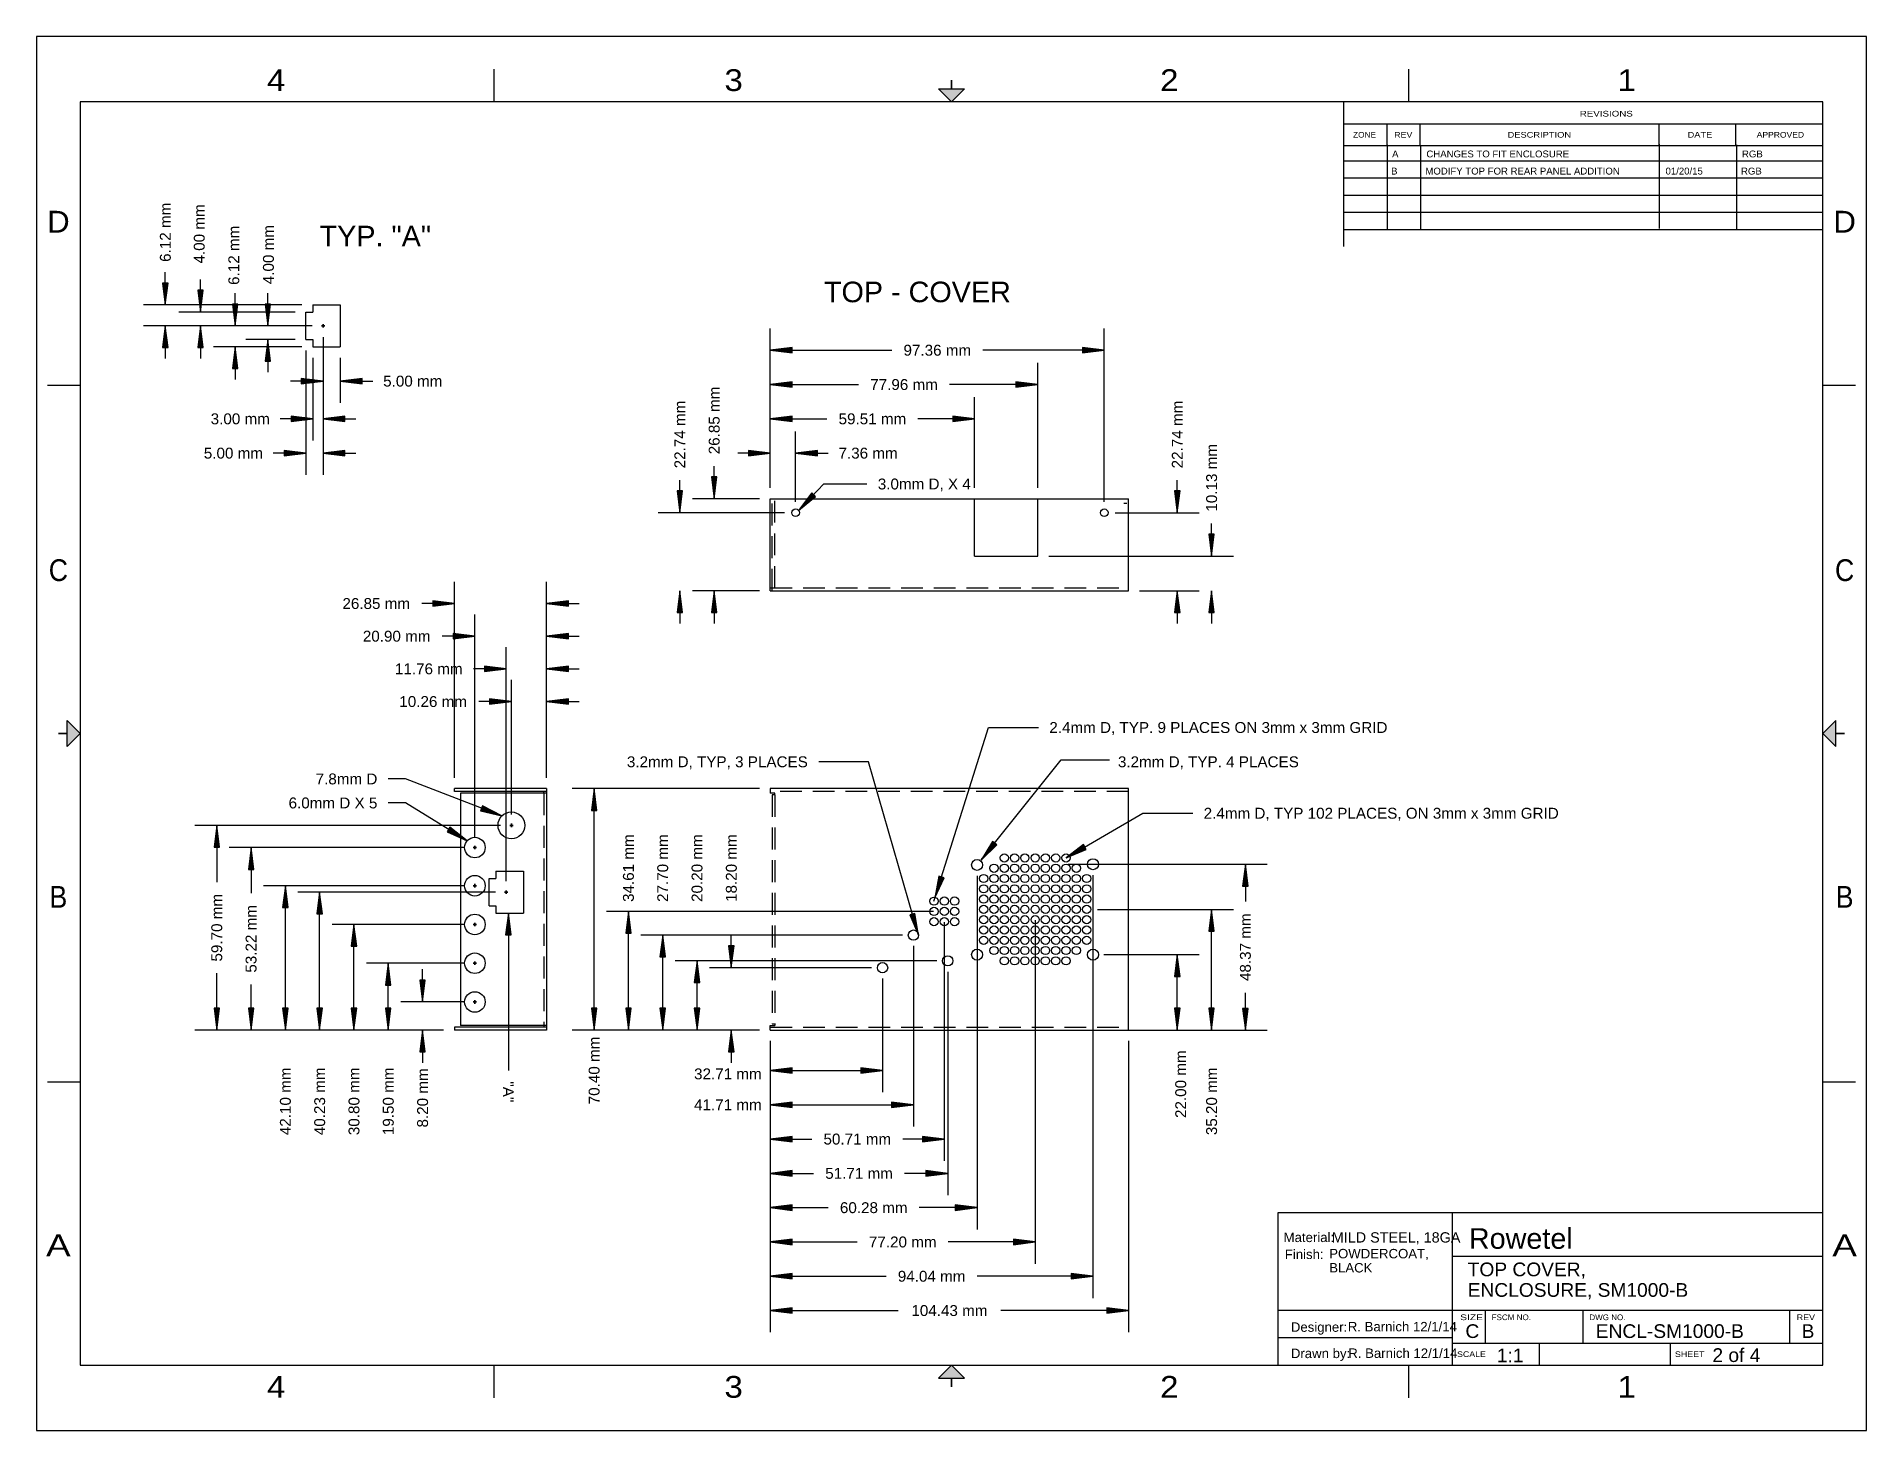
# Model space of a CAD drawing. Extents: x -18 to 516, y -20 to 386.
import ezdxf
from ezdxf.enums import TextEntityAlignment as Align

# ---------------------------------------------------------------- set-up
doc = ezdxf.new("R2010")
doc.units = 0
doc.linetypes.add('HIDDEN', pattern=[9.525, 6.35, -3.175])
doc.layers.add('ENCL-TOP', color=94, linetype='Continuous')
doc.layers.add('ENCL-TOP-DIM', color=7, linetype='Continuous')
doc.styles.add('ARIAL', font='arial.ttf')

# ---------------------------------------------------------------- blocks, each defined once
blk = doc.blocks.new('LONGARROW')
at = {"linetype": 'Continuous'}
blk.add_hatch(color=7, dxfattribs=at).paths.add_polyline_path([(0, 0), (50.8, -6.35), (50.8, 6.35)])
at = {"color": 0, "linetype": 'Continuous'}
blk.add_lwpolyline([(0, 0), (50.8, -6.35), (50.8, 6.35), (0, 0)], dxfattribs=at)
blk = doc.blocks.new('ANSI-C')
for points in [[(262.89, 391.16), (270.51, 391.16), (266.7, 387.35)], [(8.89, 199.39), (8.89, 207.01), (12.7, 203.2)], [(524.51, 199.39), (524.51, 207.01), (520.7, 203.2)], [(262.89, 15.24), (270.51, 15.24), (266.7, 19.05)]]:
    blk.add_hatch(color=7).paths.add_polyline_path(points)
for p, q in [((0, 406.4), (0, 0)), ((533.4, 406.4), (0, 406.4)), ((533.4, 0), (533.4, 406.4)), ((133.35, 387.35), (133.35, 396.875)), ((400.05, 387.35), (400.05, 396.875)), ((12.7, 387.35), (12.7, 19.05)), ((520.7, 387.35), (12.7, 387.35)), ((381, 387.35), (381, 360.74858)), ((520.7, 19.05), (520.7, 387.35)), ((381, 381), (520.7, 381)), ((393.7, 374.65), (393.7, 381)), ((403.352, 374.65), (403.352, 381)), ((472.948, 374.65), (472.948, 381)), ((495.3, 374.65), (495.3, 381)), ((381, 374.65), (520.7, 374.65)), ((3.175, 304.8), (12.7, 304.8)), ((520.7, 304.8), (530.225, 304.8)), ((3.175, 101.6), (12.7, 101.6)), ((520.7, 101.6), (530.225, 101.6)), ((361.95, 63.5), (520.7, 63.5)), ((361.95, 19.05), (361.95, 63.5)), ((412.75, 19.05), (412.75, 63.5)), ((412.75, 50.8), (520.7, 50.8)), ((361.95, 35.052), (520.7, 35.052)), ((422.402, 25.4), (422.402, 35.052)), ((450.85, 25.4), (450.85, 35.052)), ((511.048, 25.4), (511.048, 35.052)), ((361.95, 27.051), (412.75, 27.051)), ((412.75, 25.4), (520.7, 25.4)), ((438.15, 19.05), (438.15, 25.4)), ((476.25, 19.05), (476.25, 25.4)), ((12.7, 19.05), (520.7, 19.05)), ((133.35, 9.525), (133.35, 19.05)), ((400.05, 9.525), (400.05, 19.05)), ((0, 0), (533.4, 0))]:
    blk.add_line(p, q)
for points in [[(262.89, 391.16), (270.51, 391.16), (266.7, 387.35), (262.89, 391.16)], [(8.89, 199.39), (8.89, 207.01), (12.7, 203.2), (8.89, 199.39)], [(524.51, 199.39), (524.51, 207.01), (520.7, 203.2), (524.51, 199.39)], [(262.89, 15.24), (270.51, 15.24), (266.7, 19.05), (262.89, 15.24)]]:
    blk.add_lwpolyline(points)
for points in [[(266.7, 393.7, 0.508, 0.508, 0), (266.7, 391.16, 0.508, 0.508, 0)], [(6.35, 203.2, 0.508, 0.508, 0), (8.89, 203.2, 0.508, 0.508, 0)], [(527.05, 203.2, 0.508, 0.508, 0), (524.51, 203.2, 0.508, 0.508, 0)], [(266.7, 12.7, 0.508, 0.508, 0), (266.7, 15.24, 0.508, 0.508, 0)]]:
    blk.add_lwpolyline(points, format="xyseb")
at = {"style": 'ARIAL'}
for s, width, p in [('4', 1.084091, (69.85, 393.7)), ('3', 1.084091, (203.2, 393.7)), ('2', 1.084091, (330.2, 393.7)), ('1', 1.084091, (463.55, 393.7)), ('D', 1.031635, (6.35, 352.425)), ('D', 1.031635, (527.05, 352.425)), ('C', 0.876184, (6.35, 250.825)), ('C', 0.876184, (527.05, 250.825)), ('B', 0.876184, (6.35, 155.575)), ('B', 0.876184, (527.05, 155.575)), ('A', 1.206819, (6.35, 53.975)), ('A', 1.206819, (527.05, 53.975)), ('4', 1.084091, (69.85, 12.7)), ('3', 1.084091, (203.2, 12.7)), ('2', 1.084091, (330.2, 12.7)), ('1', 1.084091, (463.55, 12.7))]:
    blk.add_text(s, height=6.35, dxfattribs=dict(at, width=width)).set_placement(p, align=Align.MIDDLE_CENTER)
for s, width, p in [('REVISIONS', 1.232661, (449.83908, 383.0955)), ('ZONE', 1.044268, (383.76098, 376.94362)), ('REV', 1.12213, (395.73454, 376.94362)), ('DESCRIPTION', 1.174583, (428.8028, 376.94362)), ('DATE', 1.173604, (481.27158, 376.94362)), ('APPROVED', 1.077245, (501.43156, 376.94362)), ('SIZE', 1.292149, (414.98266, 32.15386)), ('FSCM NO.', 1.018009, (424.15206, 32.15386)), ('DWG NO.', 1.013542, (452.6534, 32.15386)), ('REV', 1.12213, (513.0927, 32.15386)), ('SCALE', 1.110441, (414.07842, 21.3995)), ('SHEET', 1.118206, (477.59112, 21.3995))]:
    blk.add_text(s, height=1.651, dxfattribs=dict(at, width=width)).set_placement(p)
blk = doc.blocks.new('CROSS')
at = {"color": 0, "linetype": 'Continuous'}
for p, q in [((-12.7, 0), (12.7, 0)), ((12.7, 0), (-12.7, 0)), ((0, -12.7), (0, 12.7)), ((0, 12.7), (0, -12.7))]:
    blk.add_line(p, q, dxfattribs=at)

msp = doc.modelspace()

# ---------------------------------------------------------------- linework, layer by layer
at = {"layer": 'ENCL-TOP', "linetype": 'Continuous'}
for p, q in [((196.37, 224.87), (196.37, 251.72)), ((196.37, 251.72), (255.88, 251.72)), ((255.88, 235), (255.88, 251.72)), ((255.88, 251.72), (274.33, 251.72)), ((274.33, 251.72), (300.8, 251.72)), ((274.33, 235), (274.33, 251.72)), ((300.8, 224.87), (300.8, 251.72)), ((255.88, 235), (274.33, 235)), ((196.37, 224.87), (300.8, 224.87)), ((131.15, 167.17), (104.3, 167.17)), ((104.3, 166.32), (104.3, 167.17)), ((131.15, 166.32), (104.3, 166.32)), ((106.1, 165.82), (106.1, 98.12)), ((131.15, 165.82), (106.1, 165.82)), ((130.3, 165.82), (130.3, 166.32)), ((131.15, 167.17), (131.15, 96.77)), ((300.8, 167.17), (196.37, 167.17)), ((196.37, 167.17), (196.37, 166.32)), ((196.37, 166.32), (196.37, 165.84)), ((197.72, 165.84), (196.37, 165.84)), ((197.72, 165.34), (197.72, 165.84)), ((300.8, 96.77), (300.8, 167.17)), ((114.39, 140.97), (116.39, 140.97)), ((114.39, 132.97), (114.39, 140.97)), ((116.39, 143.09), (124.39, 143.09)), ((116.39, 143.09), (116.39, 140.97)), ((124.39, 143.09), (124.39, 130.85)), ((114.39, 132.97), (116.39, 132.97)), ((116.39, 132.97), (116.39, 130.85)), ((116.39, 130.85), (124.39, 130.85)), ((131.15, 97.62), (104.3, 97.62)), ((104.3, 97.62), (104.3, 96.77)), ((131.15, 96.77), (104.3, 96.77)), ((131.15, 98.12), (106.1, 98.12)), ((130.3, 98.12), (130.3, 97.62)), ((196.37, 98.1), (197.72, 98.1)), ((196.37, 97.62), (196.37, 98.1)), ((196.37, 96.77), (196.37, 97.62)), ((196.37, 96.77), (300.8, 96.77)), ((197.72, 98.6), (197.72, 98.1))]:
    msp.add_line(p, q, dxfattribs=at)
at = {"layer": 'ENCL-TOP', "linetype": 'HIDDEN'}
for p, q in [((196.87, 224.87), (196.87, 251.72)), ((197.72, 225.72), (197.72, 251.72)), ((299.45, 250.42), (300.3, 250.42)), ((196.37, 225.72), (300.8, 225.72)), ((130.3, 165.82), (130.3, 98.12)), ((300.8, 166.32), (196.37, 166.32)), ((196.87, 165.34), (196.87, 98.6)), ((197.72, 165.34), (196.87, 165.34)), ((197.72, 165.34), (197.72, 98.6)), ((196.37, 97.62), (300.8, 97.62)), ((196.87, 98.6), (197.72, 98.6))]:
    msp.add_line(p, q, dxfattribs=at)
at = {"layer": 'ENCL-TOP', "linetype": 'Continuous'}
for centre, radius in [((203.73, 247.61), 1.1), ((293.73, 247.61), 1.1), ((120.89, 156.47), 3.9), ((110.25, 149.99), 3), ((256.65, 144.94), 1.6), ((261.57, 143.97), 1.2), ((264.57, 146.97), 1.2), ((264.57, 143.97), 1.2), ((267.57, 146.97), 1.2), ((267.57, 143.97), 1.2), ((270.57, 146.97), 1.2), ((270.57, 143.97), 1.2), ((273.57, 146.97), 1.2), ((273.57, 143.97), 1.2), ((276.57, 146.97), 1.2), ((276.57, 143.97), 1.2), ((279.57, 146.97), 1.2), ((279.57, 143.97), 1.2), ((282.57, 146.97), 1.2), ((282.57, 143.97), 1.2), ((285.57, 143.97), 1.2), ((290.42, 145.14), 1.6), ((110.25, 138.87), 3), ((258.57, 140.97), 1.2), ((258.57, 137.97), 1.2), ((261.57, 140.97), 1.2), ((261.57, 137.97), 1.2), ((264.57, 140.97), 1.2), ((264.57, 137.97), 1.2), ((267.57, 140.97), 1.2), ((267.57, 137.97), 1.2), ((270.57, 140.97), 1.2), ((270.57, 137.97), 1.2), ((273.57, 140.97), 1.2), ((273.57, 137.97), 1.2), ((276.57, 140.97), 1.2), ((276.57, 137.97), 1.2), ((279.57, 140.97), 1.2), ((279.57, 137.97), 1.2), ((282.57, 140.97), 1.2), ((282.57, 137.97), 1.2), ((285.57, 140.97), 1.2), ((285.57, 137.97), 1.2), ((288.57, 140.97), 1.2), ((288.57, 137.97), 1.2), ((244.08, 134.37), 1.2), ((247.08, 134.38), 1.2), ((250.08, 134.38), 1.2), ((258.57, 134.97), 1.2), ((261.57, 134.97), 1.2), ((264.57, 134.97), 1.2), ((267.57, 134.97), 1.2), ((270.57, 134.97), 1.2), ((273.57, 134.97), 1.2), ((276.57, 134.97), 1.2), ((279.57, 134.97), 1.2), ((282.57, 134.97), 1.2), ((285.57, 134.97), 1.2), ((288.57, 134.97), 1.2), ((110.25, 127.57), 3), ((244.08, 131.37), 1.2), ((244.08, 128.37), 1.2), ((247.08, 131.38), 1.2), ((247.08, 128.38), 1.2), ((250.08, 131.38), 1.2), ((250.08, 128.38), 1.2), ((258.57, 131.97), 1.2), ((258.57, 128.97), 1.2), ((261.57, 131.97), 1.2), ((261.57, 128.97), 1.2), ((264.57, 131.97), 1.2), ((264.57, 128.97), 1.2), ((267.57, 131.97), 1.2), ((267.57, 128.97), 1.2), ((270.57, 131.97), 1.2), ((270.57, 128.97), 1.2), ((273.57, 131.97), 1.2), ((273.57, 128.97), 1.2), ((276.57, 131.97), 1.2), ((276.57, 128.97), 1.2), ((279.57, 131.97), 1.2), ((279.57, 128.97), 1.2), ((282.57, 131.97), 1.2), ((282.57, 128.97), 1.2), ((285.57, 131.97), 1.2), ((285.57, 128.97), 1.2), ((288.57, 131.97), 1.2), ((288.57, 128.97), 1.2), ((238.08, 124.47), 1.5), ((258.57, 125.97), 1.2), ((258.57, 122.97), 1.2), ((261.57, 125.97), 1.2), ((261.57, 122.97), 1.2), ((264.57, 125.97), 1.2), ((264.57, 122.97), 1.2), ((267.57, 125.97), 1.2), ((267.57, 122.97), 1.2), ((270.57, 125.97), 1.2), ((270.57, 122.97), 1.2), ((273.57, 125.97), 1.2), ((273.57, 122.97), 1.2), ((276.57, 125.97), 1.2), ((276.57, 122.97), 1.2), ((279.57, 125.97), 1.2), ((279.57, 122.97), 1.2), ((282.57, 125.97), 1.2), ((282.57, 122.97), 1.2), ((285.57, 125.97), 1.2), ((285.57, 122.97), 1.2), ((288.57, 125.97), 1.2), ((288.57, 122.97), 1.2), ((110.25, 116.27), 3), ((248.08, 116.97), 1.5), ((256.65, 118.77), 1.6), ((261.57, 119.97), 1.2), ((264.57, 119.97), 1.2), ((264.57, 116.97), 1.2), ((267.57, 119.97), 1.2), ((267.57, 116.97), 1.2), ((270.57, 119.97), 1.2), ((270.57, 116.97), 1.2), ((273.57, 119.97), 1.2), ((273.57, 116.97), 1.2), ((276.57, 119.97), 1.2), ((276.57, 116.97), 1.2), ((279.57, 119.97), 1.2), ((279.57, 116.97), 1.2), ((282.57, 119.97), 1.2), ((282.57, 116.97), 1.2), ((285.57, 119.97), 1.2), ((290.42, 118.77), 1.6), ((229.08, 114.97), 1.5), ((110.25, 104.97), 3)]:
    msp.add_circle(centre, radius, dxfattribs=at)
at = {"layer": 'ENCL-TOP-DIM', "linetype": 'Continuous'}
for p, q in [((376.22, 354.85), (376.22, 330.2)), ((385.89, 354.78), (385.89, 330.13)), ((455.52, 355.1), (455.52, 330.45)), ((478.04, 354.92), (478.04, 330.27)), ((363.33, 350.23), (503.03, 350.23)), ((363.33, 345.23), (503.03, 345.23)), ((363.5, 340.97), (363.5, 325.27)), ((363.5, 340.23), (503.03, 340.23)), ((363.5, 335.23), (503.03, 335.23)), ((363.5, 330.23), (503.03, 330.23)), ((20.01, 308.24), (20.01, 317.76)), ((30.29, 306.12), (30.29, 315.64)), ((40.38, 302.12), (40.38, 311.64)), ((49.86, 302.12), (49.86, 311.64)), ((59.82, 308.24), (13.66, 308.24)), ((57.83, 306.12), (23.94, 306.12)), ((61, 306.12), (63, 306.12)), ((61, 298.12), (61, 306.12)), ((63, 308.24), (71, 308.24)), ((63, 308.24), (63, 306.12)), ((71, 308.24), (71, 296)), ((62.83, 302.12), (13.66, 302.12)), ((20.01, 302.12), (20.01, 292.6)), ((30.29, 302.12), (30.29, 292.6)), ((66, 298.82), (66, 258.65)), ((196.37, 254.89), (196.37, 301.35)), ((293.73, 250.79), (293.73, 301.35)), ((59.82, 296), (34.03, 296)), ((40.38, 296), (40.38, 286.48)), ((57.83, 298.12), (43.51, 298.12)), ((49.86, 298.12), (49.86, 288.6)), ((61, 298.12), (63, 298.12)), ((61, 294.95), (61, 258.65)), ((63, 298.12), (63, 296)), ((63, 296), (71, 296)), ((196.37, 295), (231.77, 295)), ((293.73, 295), (258.33, 295)), ((63, 292.82), (63, 268.65)), ((71, 292.82), (71, 279.65)), ((274.33, 254.89), (274.33, 291.35)), ((66, 286), (56.47, 286)), ((71, 286), (80.53, 286)), ((196.37, 285), (222.07, 285)), ((274.33, 285), (248.63, 285)), ((255.88, 254.89), (255.88, 281.35)), ((63, 275), (53.48, 275)), ((66, 275), (75.52, 275)), ((196.37, 275), (212.85, 275)), ((255.88, 275), (239.41, 275)), ((203.73, 250.79), (203.73, 271.35)), ((61, 265), (51.48, 265)), ((66, 265), (75.52, 265)), ((196.37, 265), (186.85, 265)), ((203.73, 265), (213.25, 265)), ((170, 247.61), (170, 257.14)), ((180, 251.72), (180, 261.24)), ((315, 247.61), (315, 257.14)), ((193.2, 251.72), (173.65, 251.72)), ((200.55, 247.61), (163.65, 247.61)), ((296.9, 247.61), (321.35, 247.61)), ((325, 235), (325, 244.53)), ((277.51, 235), (331.35, 235)), ((104.3, 170.35), (104.3, 227.5)), ((131.15, 170.35), (131.15, 227.5)), ((170, 224.87), (170, 215.34)), ((193.2, 224.87), (173.65, 224.87)), ((180, 224.87), (180, 215.34)), ((303.97, 224.87), (321.35, 224.87)), ((315, 224.87), (315, 215.34)), ((325, 224.87), (325, 215.34)), ((104.3, 221.15), (94.77, 221.15)), ((131.15, 221.15), (140.67, 221.15)), ((110.25, 153.16), (110.25, 217.97)), ((110.25, 211.62), (100.72, 211.62)), ((119.39, 140.18), (119.39, 208.45)), ((131.15, 211.62), (140.67, 211.62)), ((119.39, 202.1), (109.86, 202.1)), ((120.89, 159.65), (120.89, 198.92)), ((131.15, 202.1), (140.67, 202.1)), ((120.89, 192.57), (111.36, 192.57)), ((131.15, 192.57), (140.67, 192.57)), ((193.2, 167.17), (138.65, 167.17)), ((145, 96.77), (145, 165.66)), ((117.71, 156.47), (28.65, 156.47)), ((35, 156.47), (35, 139.9)), ((107.07, 149.99), (38.65, 149.99)), ((45, 149.99), (45, 136.66)), ((283.19, 145.12), (341.2, 145.12)), ((334.85, 145.12), (334.85, 134.22)), ((107.07, 138.87), (48.65, 138.87)), ((55, 96.77), (55, 138.87)), ((256.65, 141.76), (256.65, 38.65)), ((290.42, 141.96), (290.42, 18.65)), ((116.21, 137), (58.65, 137)), ((65, 96.77), (65, 137)), ((243.91, 131.38), (148.65, 131.38)), ((155, 96.77), (155, 130.72)), ((247.08, 128.2), (247.08, 58.65)), ((273.57, 128.8), (273.57, 28.65)), ((291.74, 131.97), (331.35, 131.97)), ((325, 96.77), (325, 131.97)), ((107.07, 127.57), (68.65, 127.57)), ((75, 96.77), (75, 127.57)), ((234.91, 124.47), (158.65, 124.47)), ((165, 96.77), (165, 124.47)), ((185, 114.97), (185, 124.5)), ((238.08, 121.3), (238.08, 68.65)), ((293.59, 118.77), (321.35, 118.77)), ((315, 96.77), (315, 118.77)), ((35, 96.77), (35, 113.34)), ((107.07, 116.27), (78.65, 116.27)), ((85, 96.77), (85, 116.27)), ((95, 104.97), (95, 114.5)), ((244.91, 116.97), (168.65, 116.97)), ((175, 96.77), (175, 116.97)), ((225.91, 114.97), (178.65, 114.97)), ((248.08, 113.8), (248.08, 48.65)), ((45, 96.77), (45, 110.1)), ((229.08, 111.8), (229.08, 78.65)), ((334.85, 96.75), (334.85, 107.66)), ((107.07, 104.97), (88.65, 104.97)), ((101.12, 96.77), (28.65, 96.77)), ((95, 96.77), (95, 87.25)), ((193.2, 96.77), (138.65, 96.77)), ((185, 96.77), (185, 87.25)), ((293.57, 96.75), (341.2, 96.75)), ((196.37, 93.6), (196.37, 8.65)), ((300.8, 93.6), (300.8, 8.65)), ((196.37, 85), (228.18, 85)), ((196.37, 75), (237.18, 75)), ((196.37, 65), (208.45, 65)), ((247.08, 65), (235.01, 65)), ((196.37, 55), (208.95, 55)), ((248.08, 55), (235.51, 55)), ((196.37, 45), (213.23, 45)), ((256.65, 45), (239.79, 45)), ((196.37, 35), (221.69, 35)), ((273.57, 35), (248.25, 35)), ((196.37, 25), (230.11, 25)), ((290.42, 25), (256.67, 25)), ((196.37, 15), (233.64, 15)), ((300.8, 15), (263.52, 15))]:
    msp.add_line(p, q, dxfattribs=at)
for points in [[(204.62, 248.26), (212, 256), (215, 256), (224.53, 256)], [(244.08, 134.37), (260, 185), (265, 185), (274.52, 185)], [(239.53, 124.47), (225, 175), (220, 175), (210.47, 175)], [(257.85, 146.41), (281.18, 175.56), (285.34, 175.56), (295.24, 175.56)], [(118.1, 159.2), (116, 160), (90, 170), (85, 170)], [(107.97, 151.94), (90, 163), (85, 163)], [(282.57, 146.97), (305, 160), (310, 160), (319.52, 160)], [(120, 130.85), (120, 85)]]:
    msp.add_lwpolyline(points, dxfattribs=at)

# ---------------------------------------------------------------- block references
msp.add_blockref('ANSI-C', (-17.52, -19.95), dxfattribs=at)
at = {"layer": 'ENCL-TOP-DIM', "linetype": 'Continuous', "xscale": 0.125, "yscale": 0.125}
for p, rotation in [((20.01, 308.24), 90.00000000000006), ((30.29, 306.12), 90.00000000000006), ((40.38, 302.12), 90.00000000000007), ((49.86, 302.12), 90.00000000000007), ((20.01, 302.12), 270.0000000000001), ((30.29, 302.12), 270.0000000000001), ((40.38, 296), 270.0000000000001), ((49.86, 298.12), 270.0000000000001), ((293.73, 295), 180), ((66, 286), 180), ((274.33, 285), 180), ((63, 275), 180), ((255.88, 275), 180), ((61, 265), 180), ((196.37, 265), 180), ((180, 251.72), 90.00000000000006), ((170, 247.61), 90.00000000000006), ((204.62, 248.26), 46.34633310025721), ((315, 247.61), 90.00000000000006), ((325, 235), 90.00000000000006), ((170, 224.87), 270.0000000000001), ((180, 224.87), 270.0000000000001), ((315, 224.87), 270.0000000000001), ((325, 224.87), 270.0000000000001), ((104.3, 221.15), 180), ((110.25, 211.62), 180), ((119.39, 202.1), 180), ((120.89, 192.57), 180), ((145, 167.17), 270.0000000000001), ((118.1, 159.2), 159.156339202537), ((35, 156.47), 270.0000000000001), ((107.97, 151.94), 148.3979904755453), ((45, 149.99), 270.0000000000001), ((257.83, 146.3), 51.32906566073093), ((282.57, 146.97), 30.14929223140873), ((334.85, 145.12), 270.0000000000001), ((55, 138.87), 270.0000000000001), ((244.35, 135.37), 72.54915250212134), ((65, 137), 270.0000000000001), ((120, 130.85), 270.0000000000001), ((155, 131.38), 270.0000000000001), ((239.53, 124.47), 106.0473505986131), ((325, 131.97), 270.0000000000001), ((75, 127.57), 270.0000000000001), ((165, 124.47), 270.0000000000001), ((185, 114.97), 90.00000000000006), ((315, 118.77), 270.0000000000001), ((85, 116.27), 270.0000000000001), ((175, 116.97), 270.0000000000001), ((95, 104.97), 90.00000000000006), ((35, 96.77), 90.00000000000006), ((45, 96.77), 90.00000000000006), ((55, 96.77), 90.00000000000006), ((65, 96.77), 90.00000000000006), ((75, 96.77), 90.00000000000006), ((85, 96.77), 90.00000000000006), ((145, 96.77), 90.00000000000006), ((155, 96.77), 90.00000000000006), ((165, 96.77), 90.00000000000006), ((175, 96.77), 90.00000000000006), ((315, 96.77), 90.00000000000006), ((325, 96.77), 90.00000000000006), ((334.85, 96.75), 90.00000000000006), ((95, 96.77), 270.0000000000001), ((185, 96.77), 270.0000000000001), ((229.08, 85), 180), ((238.08, 75), 180), ((247.08, 65), 180), ((248.08, 55), 180), ((256.65, 45), 180), ((273.57, 35), 180), ((290.42, 25), 180), ((300.8, 15), 180)]:
    msp.add_blockref('LONGARROW', p, dxfattribs=dict(at, rotation=rotation))
at = {"layer": 'ENCL-TOP-DIM', "linetype": 'Continuous'}
for name, p, xscale, yscale in [('CROSS', (66, 302.12), 0.03937007874015748, 0.03937007874015748), ('LONGARROW', (196.37, 295), 0.125, 0.125), ('LONGARROW', (71, 286), 0.125, 0.125), ('LONGARROW', (196.37, 285), 0.125, 0.125), ('LONGARROW', (66, 275), 0.125, 0.125), ('LONGARROW', (196.37, 275), 0.125, 0.125), ('LONGARROW', (66, 265), 0.125, 0.125), ('LONGARROW', (203.73, 265), 0.125, 0.125), ('LONGARROW', (131.15, 221.15), 0.125, 0.125), ('LONGARROW', (131.15, 211.62), 0.125, 0.125), ('LONGARROW', (131.15, 202.1), 0.125, 0.125), ('LONGARROW', (131.15, 192.57), 0.125, 0.125), ('CROSS', (120.89, 156.47), 0.03937007874015748, 0.03937007874015748), ('CROSS', (110.25, 149.99), 0.03937007874015748, 0.03937007874015748), ('CROSS', (110.25, 138.87), 0.03937007874015748, 0.03937007874015748), ('CROSS', (119.39, 137), 0.03937007874015748, 0.03937007874015748), ('CROSS', (110.25, 127.57), 0.03937007874015748, 0.03937007874015748), ('CROSS', (110.25, 116.27), 0.03937007874015748, 0.03937007874015748), ('CROSS', (110.25, 104.97), 0.03937007874015748, 0.03937007874015748), ('LONGARROW', (196.37, 85), 0.125, 0.125), ('LONGARROW', (196.37, 75), 0.125, 0.125), ('LONGARROW', (196.37, 65), 0.125, 0.125), ('LONGARROW', (196.37, 55), 0.125, 0.125), ('LONGARROW', (196.37, 45), 0.125, 0.125), ('LONGARROW', (196.37, 35), 0.125, 0.125), ('LONGARROW', (196.37, 25), 0.125, 0.125), ('LONGARROW', (196.37, 15), 0.125, 0.125)]:
    msp.add_blockref(name, p, dxfattribs=dict(at, xscale=xscale, yscale=yscale))

# ---------------------------------------------------------------- texts
at = {"layer": 'ENCL-TOP-DIM', "linetype": 'Continuous', "style": 'ARIAL'}
for s, height, p in [('A', 2, (377.62, 351.23)), ('CHANGES TO FIT ENCLOSURE', 2, (387.62, 351.23)), ('RGB', 2, (479.62, 351.23)), ('TYP. "A"', 6, (64.98, 325.29)), ('TOP - COVER', 6, (212, 309)), ('Material:', 2.75, (346, 34.97)), ('MILD STEEL, 18GA', 3, (360.04, 34.83)), ('Rowetel', 6, (400, 33)), ('Finish:', 2.75, (346.34, 30.03)), ('POWDERCOAT,', 2.75, (359.29, 30.22)), ('BLACK', 2.75, (359.29, 26.1)), ('TOP COVER,', 4, (399.66, 25)), ('ENCLOSURE, SM1000-B', 4, (399.66, 19)), ('Designer:', 2.75, (348.11, 8.81)), ('R. Barnich 12/1/14', 2.75, (364.7, 8.93)), ('C', 4, (399, 7)), ('ENCL-SM1000-B', 4, (437, 7)), ('B', 4, (497, 7)), ('Drawn by:', 2.75, (348.12, 1.14)), ('R. Barnich 12/1/14', 2.75, (364.85, 1.2)), ('1:1', 4, (408.15, -0.07)), ('2 of 4', 4, (471, 0))]:
    msp.add_text(s, height=height, dxfattribs=at).set_placement(p)
at = {"layer": 'ENCL-TOP-DIM', "linetype": 'HIDDEN', "style": 'ARIAL'}
for s, p in [('B', (377.33, 346.23)), ('MODIFY TOP FOR REAR PANEL ADDITION', (387.33, 346.23)), ('01/20/15', (457.33, 346.23)), ('RGB', (479.33, 346.23))]:
    msp.add_text(s, height=2, dxfattribs=at).set_placement(p)
at = {"layer": 'ENCL-TOP-DIM', "linetype": 'Continuous', "style": 'ARIAL'}
for s, p in [('6.12 mm', (20.01, 329.38)), ('4.00 mm', (29.89, 328.92)), ('6.12 mm', (39.97, 322.67)), ('4.00 mm', (50.06, 322.87)), ('26.85 mm', (180, 274.52)), ('22.74 mm', (170, 270.42)), ('22.74 mm', (315, 270.42)), ('10.13 mm', (325, 257.8)), ('34.61 mm', (155, 144)), ('27.70 mm', (165, 144)), ('20.20 mm', (175, 144)), ('18.20 mm', (185, 144)), ('59.70 mm', (35, 126.62)), ('53.22 mm', (45, 123.38)), ('48.37 mm', (334.85, 120.94)), ('70.40 mm', (145, 85)), ('42.10 mm', (55, 76)), ('40.23 mm', (65, 76)), ('30.80 mm', (75, 76)), ('19.50 mm', (85, 76)), ('22.00 mm', (316, 81)), ('35.20 mm', (325, 76)), ('8.20 mm', (95, 77))]:
    msp.add_text(s, height=3.175, rotation=90, dxfattribs=at).set_placement(p, align=Align.MIDDLE_CENTER)
for s, p in [('97.36 mm', (245.05, 295)), ('5.00 mm', (92.14, 286)), ('77.96 mm', (235.35, 285)), ('3.00 mm', (41.86, 275)), ('59.51 mm', (226.13, 275)), ('5.00 mm', (39.86, 265)), ('7.36 mm', (224.87, 265)), ('26.85 mm', (81.49, 221.15)), ('20.90 mm', (87.44, 211.62)), ('11.76 mm', (96.8, 202.1)), ('10.26 mm', (98.08, 192.57)), ('32.71 mm', (184, 84)), ('41.71 mm', (184, 75)), ('50.71 mm', (221.73, 65)), ('51.71 mm', (222.23, 55)), ('60.28 mm', (226.51, 45)), ('77.20 mm', (234.97, 35)), ('94.04 mm', (243.39, 25)), ('104.43 mm', (248.58, 15))]:
    msp.add_text(s, height=3.175, dxfattribs=at).set_placement(p, align=Align.MIDDLE_CENTER)
for s, p in [('3.0mm D, X 4', (227.7, 256)), ('2.4mm D, TYP. 9 PLACES ON 3mm x 3mm GRID', (277.7, 185)), ('3.2mm D, TYP. 4 PLACES', (297.7, 175)), ('2.4mm D, TYP 102 PLACES, ON 3mm x 3mm GRID', (322.7, 160))]:
    msp.add_text(s, height=3.175, dxfattribs=at).set_placement(p, align=Align.MIDDLE_LEFT)
for s, p in [('3.2mm D, TYP, 3 PLACES', (207.3, 175)), ('7.8mm D', (81.82, 170)), ('6.0mm D X 5', (81.82, 163))]:
    msp.add_text(s, height=3.175, dxfattribs=at).set_placement(p, align=Align.MIDDLE_RIGHT)
msp.add_text('"A"', height=3.175, rotation=270, dxfattribs=at).set_placement((120, 81.82), align=Align.MIDDLE_LEFT)

doc.saveas('drawing.dxf')
